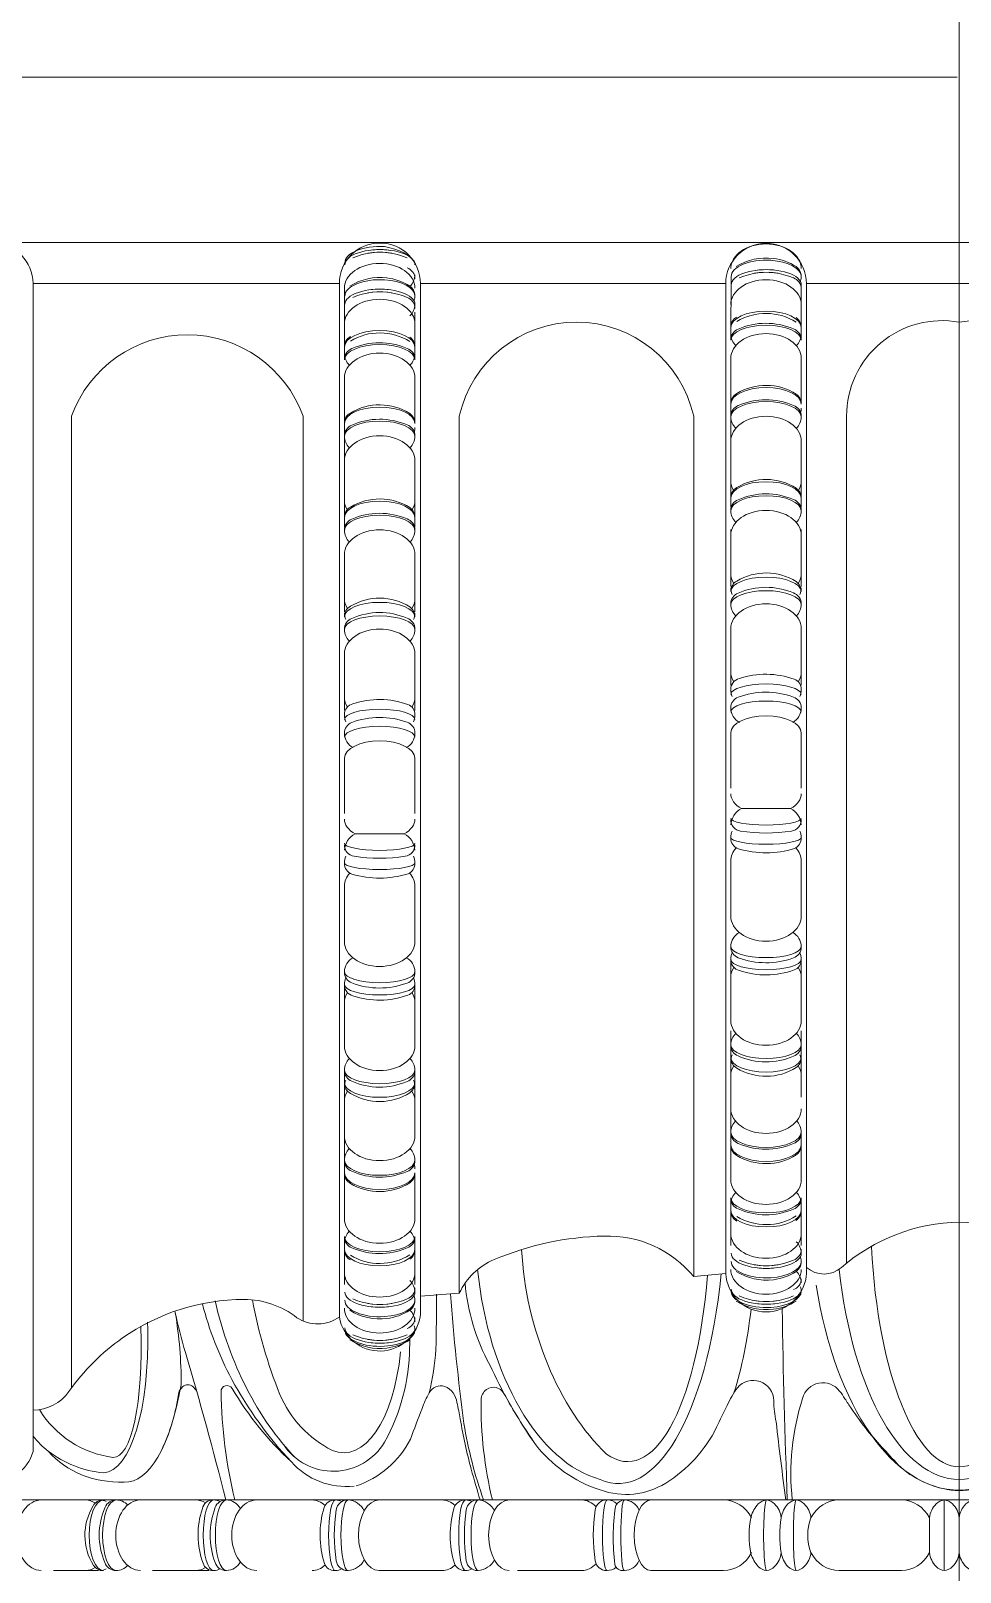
# Model space of a CAD drawing. Header units: millimetres. Extents: x 542654 to 551203, y 315718 to 321804.
# Drawn here: x 544333.5 to 544497.7, y 321162.1 to 321434.4 of the extents above; entities that cross this region are included whole.
import ezdxf

# ---------------------------------------------------------------- set-up
doc = ezdxf.new("R2010")
doc.units = ezdxf.units.MM
doc.layers.add('cad-block.com', color=250, linetype='Continuous')

msp = doc.modelspace()

# ---------------------------------------------------------------- linework, layer by layer
at = {"layer": 'cad-block.com', "color": 18, "lineweight": 15, "true_color": 0x000000}
for points in [[(544497.56, 320438.73), (544497.56, 321524.78)], [(544497.21, 321426.2), (544221.98, 321426.2), (544221.98, 321438.21)], [(544457.27, 321390.97), (544457.2, 321380.22)], [(544388.05, 321389.74), (544333.94, 321389.74)], [(544388.94, 321388.94), (544388.94, 321382.61)], [(544456.32, 321389.74), (544402.37, 321389.74)], [(544469.66, 321388.16), (544469.66, 321380.22)], [(544497.56, 321389.74), (544470.57, 321389.74)], [(544497.56, 321389.74), (544524.55, 321389.74)], [(544388.94, 321384.72), (544388.94, 321376.77)], [(544401.4, 321384.72), (544401.4, 321376.77)], [(544457.2, 321376.53), (544457.2, 321368.59)], [(544469.66, 321376.53), (544469.66, 321368.59)], [(544457.2, 321374.02), (544457.2, 321358.68)], [(544388.94, 321373.09), (544388.94, 321365.15)], [(544401.4, 321373.09), (544401.4, 321365.15)], [(544388.94, 321370.57), (544388.94, 321355.24)], [(544457.2, 321361.93), (544457.2, 321353.99)], [(544469.66, 321361.93), (544469.66, 321353.99)], [(544388.94, 321358.49), (544388.94, 321350.54)], [(544401.4, 321358.49), (544401.4, 321350.54)], [(544457.2, 321358.19), (544457.2, 321350.24)], [(544469.66, 321358.19), (544469.66, 321350.24)], [(544388.94, 321354.75), (544388.94, 321346.8)], [(544401.4, 321354.75), (544401.4, 321346.8)], [(544457.2, 321346.33), (544457.2, 321336.21)], [(544469.66, 321346.33), (544469.66, 321336.21)], [(544388.94, 321341.87), (544388.94, 321331.76)], [(544401.4, 321341.87), (544401.4, 321331.76)], [(544457.2, 321328.8), (544457.2, 321318.8)], [(544469.66, 321328.8), (544469.66, 321318.8)], [(544388.94, 321324.34), (544388.94, 321314.34)], [(544401.4, 321324.34), (544401.4, 321314.34)], [(544457.2, 321300.58), (544457.2, 321310.36)], [(544469.66, 321300.58), (544469.66, 321310.36)], [(544388.94, 321296.12), (544388.94, 321305.9)], [(544401.4, 321296.12), (544401.4, 321305.9)], [(544467.77, 321297), (544459.09, 321297)], [(544399.51, 321292.54), (544390.83, 321292.54)], [(544457.2, 321287.77), (544457.2, 321277.99)], [(544469.66, 321287.77), (544469.66, 321277.99)], [(544388.94, 321283.32), (544388.94, 321273.53)], [(544401.4, 321283.32), (544401.4, 321273.53)], [(544457.2, 321260.26), (544457.2, 321270.38)], [(544469.66, 321260.26), (544469.66, 321270.38)], [(544457.2, 321259.55), (544457.2, 321269.55)], [(544469.66, 321259.55), (544469.66, 321269.55)], [(544388.94, 321255.8), (544388.94, 321265.92)], [(544388.94, 321255.09), (544388.94, 321265.09)], [(544401.4, 321255.8), (544401.4, 321265.92)], [(544401.4, 321255.09), (544401.4, 321265.09)], [(544457.2, 321249.78), (544457.2, 321257.73)], [(544469.66, 321249.78), (544469.66, 321257.73)], [(544457.2, 321246.04), (544457.2, 321253.99)], [(544469.66, 321246.04), (544469.66, 321253.99)], [(544388.94, 321242.92), (544388.94, 321250.87)], [(544401.4, 321242.92), (544401.4, 321250.87)], [(544457.2, 321233.96), (544457.2, 321249.3)], [(544388.94, 321239.18), (544388.94, 321247.13)], [(544401.4, 321239.18), (544401.4, 321247.13)], [(544388.94, 321227.1), (544388.94, 321242.44)], [(544457.2, 321231.44), (544457.2, 321239.38)], [(544469.66, 321231.44), (544469.66, 321239.38)], [(544388.94, 321224.58), (544388.94, 321232.52)], [(544401.4, 321224.58), (544401.4, 321232.52)], [(544457.2, 321219.81), (544457.2, 321227.76)], [(544469.66, 321219.81), (544469.66, 321227.76)], [(544388.94, 321212.95), (544388.94, 321220.9)], [(544401.4, 321212.95), (544401.4, 321220.9)], [(544497.56, 321174.9), (544292.91, 321174.9)], [(544336.92, 321174.87), (544497.15, 321174.87)], [(544337.56, 321174.87), (544345.5, 321174.87)], [(544355.01, 321174.87), (544365.01, 321174.87)], [(544395.09, 321174.87), (544406.21, 321174.87)], [(544419.53, 321174.87), (544430.87, 321174.87)], [(544443.06, 321174.87), (544455.9, 321174.87)], [(544476.34, 321174.87), (544487.34, 321174.87)], [(544494.93, 321162.41), (544494.93, 321174.87)], [(544497.56, 321174.9), (544702.2, 321174.9)], [(544497.56, 321174.87), (544497.56, 321162.41)], [(544497.56, 321174.87), (544497.56, 321162.41)], [(544492.31, 321171.72), (544492.31, 321165.56)], [(544497.56, 321171.72), (544497.56, 321165.56)], [(544497.56, 321171.72), (544497.56, 321165.56)], [(544337.56, 321162.41), (544345.5, 321162.41)], [(544355.01, 321162.41), (544365.01, 321162.41)], [(544395.09, 321162.41), (544406.21, 321162.41)], [(544419.53, 321162.41), (544430.87, 321162.41)], [(544443.06, 321162.41), (544455.9, 321162.41)], [(544476.34, 321162.41), (544487.34, 321162.41)]]:
    msp.add_lwpolyline(points, dxfattribs=at)
for points in [[(544497.56, 321397.01), (544259.83, 321397.01, -0.231447), (544243.85, 321405.35, 0), (544243.85, 321405.35, -14.87721)], [(544497.56, 321397.01), (544735.28, 321397.01, 0.231447), (544751.26, 321405.35, 0), (544751.26, 321405.35, 14.87721)], [(544333.94, 321190.76), (544333.94, 321389.74, 1), (544319.77, 321389.74), (544319.77, 321185.36)], [(544402.37, 321210.88), (544402.37, 321389.74, 1), (544388.05, 321389.74), (544388.05, 321207.17)], [(544470.57, 321215.95), (544470.57, 321389.74, 1), (544456.32, 321389.74), (544456.32, 321214.84)], [(544390.41, 321394.27, -0.1464), (544397.32, 321395.1, -0.1464)], [(544400, 321394.27, 0.1464), (544393.09, 321395.1, 0.1464)], [(544458.17, 321392.74, -0.173771), (544464.72, 321394.19, -6.055652)], [(544468.75, 321392.74, 0.10847), (544464.72, 321394.19, 6.055652)], [(544469.66, 321391.03, 0.255078), (544468.75, 321392.74, 1.230716)], [(544389.91, 321389.3, -0.173771), (544396.46, 321390.75, -6.055652)], [(544400.49, 321389.3, 0.10847), (544396.46, 321390.75, 6.055652)], [(544401.4, 321390.57, 0.329104), (544400, 321392.51, 1.230716)], [(544401.4, 321391.31, -0.204052), (544400.51, 321389.28, -1.230716)], [(544458.67, 321390.73, -0.1464), (544465.58, 321391.56, -0.1464)], [(544468.26, 321390.73, 0.1464), (544461.34, 321391.56, 0.1464)], [(544469.66, 321388.78, 0.329104), (544468.26, 321390.73, 1.230716)], [(544390.41, 321387.29, -0.1464), (544397.32, 321388.11, -0.1464)], [(544400, 321387.29, 0.1464), (544393.09, 321388.11, 0.1464)], [(544401.4, 321385.34, 0.329104), (544400, 321387.29, 1.230716)], [(544401.4, 321387.59, 0.255078), (544400.49, 321389.3, 1.230716)], [(544469.66, 321389.53, -0.00021), (544469.66, 321388.16, -1.230716)], [(544401.4, 321386.08, -0.204052), (544400.51, 321384.05, -1.230716)], [(544468.75, 321382.94, 0.283645), (544458.26, 321383.03, 6.055652)], [(544450.65, 321214.34), (544450.65, 321366.3, 0.803208), (544409.24, 321366.3), (544409.24, 321211.4)], [(544457.2, 321382.03, -0.278993), (544458.26, 321383.83, -1.230716)], [(544468.26, 321381.73, 0.209639), (544458.5, 321381.69, 6.055652)], [(544469.66, 321379.78, 0.329104), (544468.26, 321381.73, 1.230716)], [(544469.66, 321382.03, 0.255078), (544468.75, 321383.74, 1.230716)], [(544477.65, 321216.67), (544477.65, 321366.3, -0.467635), (544497.56, 321382.93, -2.506128)], [(544517.46, 321216.67), (544517.46, 321366.3, 0.467635), (544497.56, 321382.93, 2.506128)], [(544381.65, 321206.49), (544381.65, 321366.3, 0.704005), (544340.74, 321366.3), (544340.74, 321194.67)], [(544388.94, 321378.59, -0.278993), (544390, 321380.39, -1.230716)], [(544400.49, 321379.49, 0.283645), (544390, 321379.59, 6.055652)], [(544400, 321378.28, 0.209639), (544390.24, 321378.25, 6.055652)], [(544401.4, 321378.59, 0.255078), (544400.49, 321380.3, 1.230716)], [(544457.2, 321379.78, -0.315411), (544458.5, 321381.69, -1.230716)], [(544457.2, 321380.81, 0.204052), (544458.09, 321378.78, 1.230716)], [(544469.66, 321380.81, -0.204052), (544468.77, 321378.78, -1.230716)], [(544388.94, 321376.34, -0.315411), (544390.24, 321378.25, -1.230716)], [(544388.94, 321377.37, 0.204052), (544389.83, 321375.34, 1.230716)], [(544401.4, 321376.34, 0.329104), (544400, 321378.28, 1.230716)], [(544401.4, 321377.37, -0.204052), (544400.51, 321375.34, -1.230716)], [(544468.75, 321370.23, 0.283645), (544458.26, 321370.32, 6.055652)], [(544400.49, 321366.79, 0.283645), (544390, 321366.88, 6.055652)], [(544457.2, 321368.52, -0.278993), (544458.26, 321370.32, -1.230716)], [(544457.2, 321366.27, -0.315411), (544458.5, 321368.18, -1.230716)], [(544468.26, 321368.22, 0.209639), (544458.5, 321368.18, 6.055652)], [(544469.66, 321366.27, 0.329104), (544468.26, 321368.22, 1.230716)], [(544469.66, 321368.52, 0.255078), (544468.75, 321370.23, 1.230716)], [(544388.94, 321365.08, -0.278993), (544390, 321366.88, -1.230716)], [(544400, 321364.77, 0.209639), (544390.24, 321364.74, 6.055652)], [(544401.4, 321365.08, 0.255078), (544400.49, 321366.79, 1.230716)], [(544457.2, 321366.21, 0.204052), (544458.09, 321364.18, 1.230716)], [(544469.66, 321366.21, -0.204052), (544468.77, 321364.18, -1.230716)], [(544388.94, 321362.83, -0.315411), (544390.24, 321364.74, -1.230716)], [(544388.94, 321362.77, 0.204052), (544389.83, 321360.74, 1.230716)], [(544401.4, 321362.83, 0.329104), (544400, 321364.77, 1.230716)], [(544401.4, 321362.77, -0.204052), (544400.51, 321360.74, -1.230716)], [(544468.75, 321353.61, 0.283645), (544458.26, 321353.7, 6.055652)], [(544457.2, 321351.9, -0.278993), (544458.26, 321353.7, -1.230716)], [(544468.26, 321351.6, 0.209639), (544458.5, 321351.56, 6.055652)], [(544469.66, 321351.9, 0.255078), (544468.75, 321353.61, 1.230716)], [(544388.94, 321348.46, -0.278993), (544390, 321350.26, -1.230716)], [(544400.49, 321350.17, 0.283645), (544390, 321350.26, 6.055652)], [(544400, 321348.16, 0.209639), (544390.24, 321348.12, 6.055652)], [(544401.4, 321348.46, 0.255078), (544400.49, 321350.17, 1.230716)], [(544457.2, 321349.65, -0.315411), (544458.5, 321351.56, -1.230716)], [(544457.2, 321349.59, 0.204052), (544458.09, 321347.56, 1.230716)], [(544469.66, 321349.65, 0.329104), (544468.26, 321351.6, 1.230716)], [(544469.66, 321349.59, -0.204052), (544468.77, 321347.56, -1.230716)], [(544388.94, 321346.21, -0.315411), (544390.24, 321348.12, -1.230716)], [(544401.4, 321346.21, 0.329104), (544400, 321348.16, 1.230716)], [(544388.94, 321346.15, 0.204052), (544389.83, 321344.12, 1.230716)], [(544401.4, 321346.15, -0.204052), (544400.51, 321344.12, -1.230716)], [(544468.75, 321337.1, 0.283645), (544458.26, 321337.19, 6.055652)], [(544457.2, 321335.39, -0.278993), (544458.26, 321337.19, -1.230716)], [(544457.2, 321336.01, 0.106817), (544457.46, 321334.84, 1.230716)], [(544468.26, 321335.09, 0.209639), (544458.5, 321335.05, 6.055652)], [(544469.66, 321335.39, 0.255078), (544468.75, 321337.1, 1.230716)], [(544469.66, 321336.01, -0.106879), (544469.39, 321334.84, -1.230716)], [(544388.94, 321330.93, -0.278993), (544390, 321332.73, -1.230716)], [(544400.49, 321332.64, 0.283645), (544390, 321332.73, 6.055652)], [(544457.2, 321333.14, -0.315411), (544458.5, 321335.05, -1.230716)], [(544457.2, 321333.08, 0.204052), (544458.09, 321331.05, 0.204052)], [(544469.66, 321333.14, 0.329104), (544468.26, 321335.09, 1.230716)], [(544469.66, 321333.08, -0.204052), (544468.77, 321331.05, -0.204052)], [(544388.94, 321331.55, 0.106817), (544389.2, 321330.38, 1.230716)], [(544388.94, 321328.68, -0.315411), (544390.24, 321330.6, -1.230716)], [(544400, 321330.63, 0.209639), (544390.24, 321330.6, 6.055652)], [(544401.4, 321328.68, 0.329104), (544400, 321330.63, 1.230716)], [(544401.4, 321330.93, 0.255078), (544400.49, 321332.64, 1.230716)], [(544401.4, 321331.55, -0.106879), (544401.14, 321330.38, -1.230716)], [(544388.94, 321328.62, 0.204052), (544389.83, 321326.59, 0.204052)], [(544401.4, 321328.62, -0.204052), (544400.51, 321326.59, -0.204052)], [(544457.2, 321318.03, -0.361653), (544458.71, 321319.96, -1.230716)], [(544468.39, 321319.85, 0.170581), (544458.71, 321319.96, 6.055652)], [(544469.66, 321318.03, 0.336209), (544468.39, 321319.85, 1.230716)], [(544457.2, 321317.97, 0.106817), (544457.46, 321316.81, 1.230716)], [(544457.2, 321314.77, -0.315411), (544458.5, 321316.68, -1.230716)], [(544468.26, 321316.71, 0.178725), (544458.5, 321316.68, 6.055652)], [(544469.66, 321314.77, 0.329104), (544468.26, 321316.71, 1.230716)], [(544469.66, 321317.97, -0.106879), (544469.39, 321316.81, -1.230716)], [(544388.94, 321313.57, -0.361653), (544390.45, 321315.5, -1.230716)], [(544400.13, 321315.39, 0.170581), (544390.45, 321315.5, 6.055652)], [(544401.4, 321313.57, 0.336209), (544400.13, 321315.39, 1.230716)], [(544457.2, 321314.71, 0.276498), (544458.72, 321312.23, 0.276498)], [(544469.66, 321314.71, -0.276498), (544468.14, 321312.23, -0.276498)], [(544388.94, 321313.51, 0.106817), (544389.2, 321312.35, 1.230716)], [(544388.94, 321310.31, -0.315411), (544390.24, 321312.22, -1.230716)], [(544400, 321312.25, 0.178725), (544390.24, 321312.22, 6.055652)], [(544401.4, 321310.31, 0.329104), (544400, 321312.25, 1.230716)], [(544401.4, 321313.51, -0.106879), (544401.14, 321312.35, -1.230716)], [(544388.94, 321310.25, 0.276498), (544390.46, 321307.77, 0.276498)], [(544401.4, 321310.25, -0.276498), (544399.88, 321307.77, -0.276498)], [(544457.2, 321294.12, -0.263907), (544459.09, 321297, -1.230716)], [(544457.2, 321295.05, 0.375323), (544458.92, 321293.03, 1.230716)], [(544469.66, 321294.12, 0.263907), (544467.77, 321297, 1.230716)], [(544469.66, 321295.05, -0.375323), (544467.94, 321293.03, -1.230716)], [(544388.94, 321289.66, -0.263907), (544390.83, 321292.54, -1.230716)], [(544401.4, 321289.66, 0.263907), (544399.51, 321292.54, 1.230716)], [(544457.2, 321291.88, -0.106817), (544457.46, 321293.04, -1.230716)], [(544467.94, 321293.03, -0.077979), (544458.92, 321293.03, -6.055652)], [(544469.66, 321291.88, 0.106879), (544469.39, 321293.04, 1.230716)], [(544388.94, 321290.59, 0.375323), (544390.66, 321288.57, 1.230716)], [(544401.4, 321290.59, -0.375323), (544399.68, 321288.57, -1.230716)], [(544457.2, 321291.82, 0.320957), (544458.54, 321289.89, 1.230716)], [(544468.45, 321289.94, -0.147923), (544458.54, 321289.89, -6.055652)], [(544469.66, 321291.82, -0.301916), (544468.45, 321289.94, -1.230716)], [(544388.94, 321287.42, -0.106817), (544389.2, 321288.58, -1.230716)], [(544388.94, 321287.36, 0.320957), (544390.28, 321285.43, 1.230716)], [(544399.68, 321288.57, -0.077979), (544390.66, 321288.57, -6.055652)], [(544401.4, 321287.36, -0.301916), (544400.19, 321285.48, -1.230716)], [(544401.4, 321287.42, 0.106879), (544401.14, 321288.58, 1.230716)], [(544400.19, 321285.48, -0.147923), (544390.28, 321285.43, -6.055652)], [(544457.2, 321272.63, -0.276498), (544458.72, 321275.11, -0.276498)], [(544469.66, 321272.63, 0.276498), (544468.14, 321275.11, 0.276498)], [(544388.94, 321268.17, -0.276498), (544390.46, 321270.65, -0.276498)], [(544401.4, 321268.17, 0.276498), (544399.88, 321270.65, 0.276498)], [(544457.2, 321270.32, 0.361653), (544458.71, 321268.4, 1.230716)], [(544457.2, 321272.57, 0.315411), (544458.5, 321270.66, 1.230716)], [(544457.2, 321270.38, -0.106817), (544457.46, 321271.54, -1.230716)], [(544468.26, 321270.62, -0.178725), (544458.5, 321270.66, -6.055652)], [(544469.66, 321272.57, -0.329104), (544468.26, 321270.62, -1.230716)], [(544469.66, 321270.32, -0.336209), (544468.39, 321268.5, -1.230716)], [(544469.66, 321270.38, 0.106879), (544469.39, 321271.54, 1.230716)], [(544388.94, 321268.11, 0.315411), (544390.24, 321266.2, 1.230716)], [(544401.4, 321268.11, -0.329104), (544400, 321266.16, -1.230716)], [(544468.39, 321268.5, -0.170581), (544458.71, 321268.4, -6.055652)], [(544388.94, 321265.92, -0.106817), (544389.2, 321267.08, -1.230716)], [(544388.94, 321265.86, 0.361653), (544390.45, 321263.94, 1.230716)], [(544400, 321266.16, -0.178725), (544390.24, 321266.2, -6.055652)], [(544401.4, 321265.86, -0.336209), (544400.13, 321264.04, -1.230716)], [(544401.4, 321265.92, 0.106879), (544401.14, 321267.08, 1.230716)], [(544400.13, 321264.04, -0.170581), (544390.45, 321263.94, -6.055652)], [(544457.2, 321255.27, -0.204052), (544458.09, 321257.3, -0.204052)], [(544469.66, 321255.27, 0.204052), (544468.77, 321257.3, 0.204052)], [(544457.2, 321255.21, 0.315411), (544458.5, 321253.3, 1.230716)], [(544469.66, 321255.21, -0.329104), (544468.26, 321253.26, -1.230716)], [(544388.94, 321250.81, -0.204052), (544389.83, 321252.84, -0.204052)], [(544401.4, 321250.81, 0.204052), (544400.51, 321252.84, 0.204052)], [(544457.2, 321252.34, -0.106817), (544457.46, 321253.51, -1.230716)], [(544457.2, 321252.96, 0.278993), (544458.26, 321251.16, 1.230716)], [(544468.75, 321251.25, -0.283645), (544458.26, 321251.16, -6.055652)], [(544468.26, 321253.26, -0.209639), (544458.5, 321253.3, -6.055652)], [(544469.66, 321252.96, -0.255078), (544468.75, 321251.25, -1.230716)], [(544469.66, 321252.34, 0.106879), (544469.39, 321253.51, 1.230716)], [(544388.94, 321250.75, 0.315411), (544390.24, 321248.84, 1.230716)], [(544388.94, 321247.88, -0.106817), (544389.2, 321249.05, -1.230716)], [(544388.94, 321248.5, 0.278993), (544390, 321246.7, 1.230716)], [(544400, 321248.8, -0.209639), (544390.24, 321248.84, -6.055652)], [(544401.4, 321250.75, -0.329104), (544400, 321248.8, -1.230716)], [(544401.4, 321248.5, -0.255078), (544400.49, 321246.79, -1.230716)], [(544401.4, 321247.88, 0.106879), (544401.14, 321249.05, 1.230716)], [(544400.49, 321246.79, -0.283645), (544390, 321246.7, -6.055652)], [(544457.2, 321239.83, -0.204052), (544458.09, 321241.86, -1.230716)], [(544469.66, 321239.83, 0.204052), (544468.77, 321241.86, 1.230716)], [(544457.2, 321239.77, 0.315411), (544458.5, 321237.86, 1.230716)], [(544457.2, 321237.52, 0.278993), (544458.26, 321235.72, 1.230716)], [(544468.26, 321237.83, -0.209639), (544458.5, 321237.86, -6.055652)], [(544469.66, 321239.77, -0.329104), (544468.26, 321237.83, -1.230716)], [(544469.66, 321237.52, -0.255078), (544468.75, 321235.82, -1.230716)], [(544388.94, 321234.9, -0.204052), (544389.83, 321236.93, -1.230716)], [(544388.94, 321234.84, 0.315411), (544390.24, 321232.93, 1.230716)], [(544401.4, 321234.84, -0.329104), (544400, 321232.9, -1.230716)], [(544401.4, 321234.9, 0.204052), (544400.51, 321236.93, 1.230716)], [(544468.75, 321235.82, -0.283645), (544458.26, 321235.72, -6.055652)], [(544388.94, 321232.59, 0.278993), (544390, 321230.79, 1.230716)], [(544400, 321232.9, -0.209639), (544390.24, 321232.93, -6.055652)], [(544401.4, 321232.59, -0.255078), (544400.49, 321230.89, -1.230716)], [(544400.49, 321230.89, -0.283645), (544390, 321230.79, -6.055652)], [(544457.2, 321227.16, -0.204052), (544458.09, 321229.19, -1.230716)], [(544457.2, 321228.19, 0.315411), (544458.5, 321226.28, 1.230716)], [(544469.66, 321228.19, -0.329104), (544468.26, 321226.25, -1.230716)], [(544469.66, 321227.16, 0.204052), (544468.77, 321229.19, 1.230716)], [(544497.56, 321223.94, 0.177217), (544476.79, 321215.95, -0.375224), (544470.57, 321215.95), (544470.57, 321214.96, -0.961694), (544456.32, 321214.9), (544450.65, 321214.34, 0.232641), (544434.82, 321221.49, 0.094248), (544415.4, 321217.34, 0.185974), (544409.24, 321211.4), (544402.37, 321210.88), (544402.37, 321207.57, -0.863898), (544388.05, 321207.17, -0.30069), (544380.55, 321207.06, 0.168635), (544371.17, 321210.29, 0.15333), (544349.75, 321203.49, 0.087192), (544340.28, 321194.03, -0.246856), (544333.94, 321190.76), (544333.94, 321183.46, -0.929975)], [(544457.2, 321225.94, 0.278993), (544458.26, 321224.14, 1.230716)], [(544468.75, 321225.04, -0.283645), (544458.26, 321224.95, -6.055652)], [(544468.26, 321226.25, -0.209639), (544458.5, 321226.28, -6.055652)], [(544469.66, 321225.94, -0.255078), (544468.75, 321224.24, -1.230716)], [(544497.56, 321223.94, -0.177217), (544518.32, 321215.95, 0.375224), (544524.55, 321215.95), (544524.55, 321214.96, 0.961694), (544538.8, 321214.9), (544544.47, 321214.34, -0.232641), (544560.29, 321221.49, -0.094248), (544579.71, 321217.34, -0.185974), (544585.88, 321211.4), (544592.75, 321210.88), (544592.75, 321207.57, 0.863898), (544607.06, 321207.17, 0.30069), (544614.56, 321207.06, -0.168635), (544623.94, 321210.29, -0.15333), (544645.37, 321203.49, -0.087192), (544654.83, 321194.03, 0.246856), (544661.18, 321190.76), (544661.18, 321183.46, 0.929975)], [(544388.94, 321220.3, -0.204052), (544389.83, 321222.33, -1.230716)], [(544388.94, 321221.33, 0.315411), (544390.24, 321219.42, 1.230716)], [(544401.4, 321221.33, -0.329104), (544400, 321219.39, -1.230716)], [(544401.4, 321220.3, 0.204052), (544400.51, 321222.33, 1.230716)], [(544388.94, 321219.08, 0.278993), (544390, 321217.28, 1.230716)], [(544400, 321219.39, -0.209639), (544390.24, 321219.42, -6.055652)], [(544401.4, 321219.08, -0.255078), (544400.49, 321217.38, -1.230716)], [(544469.66, 321219.19, -0.329104), (544468.26, 321217.25, -1.230716)], [(544469.66, 321218.45, 0.204052), (544468.77, 321220.48, 1.230716)], [(544400.49, 321218.18, -0.283645), (544390, 321218.09, -6.055652)], [(544458.67, 321217.25, 0.1464), (544465.58, 321216.42, 0.1464)], [(544468.26, 321217.25, -0.1464), (544461.34, 321216.42, -0.1464)], [(544469.66, 321216.94, -0.255078), (544468.75, 321215.23, -1.230716)], [(544401.4, 321211.59, 0.204052), (544400.51, 321213.62, 1.230716)], [(544422.15, 321185.48, -0.041666), (544414.63, 321198.74, -0.103445), (544410.25, 321213.16, 24.179951)], [(544458.17, 321215.23, 0.173771), (544464.72, 321213.78, 6.055652)], [(544468.75, 321215.23, -0.10847), (544464.72, 321213.78, -6.055652)], [(544469.66, 321213.96, -0.329104), (544468.26, 321212.02, -1.230716)], [(544469.66, 321213.22, 0.204052), (544468.77, 321215.25, 1.230716)], [(544386.81, 321183.62, -0.177668), (544377.55, 321193.52, -0.051277), (544372.68, 321210.22, -0.051277)], [(544390.41, 321210.39, 0.1464), (544397.32, 321209.56, 0.1464)], [(544400, 321210.39, -0.1464), (544393.09, 321209.56, -0.1464)], [(544401.4, 321212.33, -0.329104), (544400, 321210.39, -1.230716)], [(544405.19, 321211.2, -0.00737), (544405.1, 321201.43, -0.035915), (544403.94, 321193.77), (544403.94, 321193.77)], [(544413.52, 321174.87, -0.045147), (544410.06, 321188.37, -0.013141), (544407.66, 321211.28, -0.013141)], [(544458.67, 321210.91, 0.1464), (544465.58, 321210.08, 0.1464)], [(544468.26, 321210.91, -0.1464), (544461.34, 321210.08, -0.1464)], [(544368, 321174.87, 0.010361), (544360.84, 321200.91, -0.019058), (544359, 321208.22, -0.019058)], [(544360.1, 321195.24, 0.042698), (544359.06, 321207.92, 1.16381)], [(544379.57, 321181.58, -0.062557), (544369.05, 321196.15, -0.058916), (544363.84, 321209.54, -0.058916)], [(544389.91, 321208.37, 0.173771), (544396.46, 321206.92, 6.055652)], [(544400.49, 321208.37, -0.10847), (544396.46, 321206.92, -6.055652)], [(544401.4, 321210.08, -0.255078), (544400.49, 321208.37, -1.230716)], [(544401.4, 321206.36, 0.204052), (544400.51, 321208.39, 1.230716)], [(544458.17, 321210.01, 0.173771), (544464.72, 321208.56, 6.055652)], [(544468.75, 321210.01, -0.10847), (544464.72, 321208.56, -6.055652)], [(544467.19, 321174.87, -0.005967), (544466.28, 321208.68, -0.005967)], [(544354.19, 321205.23, 0.00429), (544354.16, 321206.28, 0.00429)], [(544401.4, 321207.1, -0.329104), (544400, 321205.16, -1.230716)], [(544378.21, 321184.62, 0.551195), (544396.02, 321185.08, 0.125628), (544400.46, 321201.78, 0.002704), (544400.49, 321203.48, 0.002704)], [(544389.91, 321203.15, 0.173771), (544396.46, 321201.7, 6.055652)], [(544390.41, 321204.05, 0.1464), (544397.32, 321203.22, 0.1464)], [(544400, 321204.05, -0.1464), (544393.09, 321203.22, -0.1464)], [(544400.49, 321203.15, -0.10847), (544396.46, 321201.7, -6.055652)], [(544356.44, 321183.3, 0.08008), (544359.54, 321193.15, -0.219739), (544360.37, 321194.89, -0.359821), (544362.17, 321194.89, -0.090462), (544362.82, 321194.11, 0.58033)], [(544369.59, 321174.87, -0.056724), (544367.14, 321194, -0.76806), (544369.11, 321194.56, 0.071469), (544379.57, 321181.58, 0.317212)], [(544391.02, 321177.35, 0.194829), (544400.59, 321185.6, 0.001541), (544402.65, 321191.02, -0.052446), (544403.94, 321193.77, -0.378842), (544406.69, 321194.92, -0.276804), (544408.81, 321192.08, -0.01885), (544409.41, 321189.18, 0.02496), (544411.35, 321180.29, 0.008184), (544412.92, 321174.87, 11.806369)], [(544415.09, 321174.87, -0.06321), (544413.09, 321192.55, -0.235828), (544414.04, 321194.38, -0.45328), (544417.12, 321193.69, 0.027276), (544422.58, 321184.85, -1.667342)], [(544445.72, 321177.83, 0.138056), (544454.7, 321187.72, -0.017495), (544456.57, 321191.57, -0.05202), (544458.37, 321194.69, -0.694192), (544464.8, 321192.41, 0.047335), (544465.21, 321188.66, 0.005702), (544466.94, 321174.87, -3.795045)], [(544468.07, 321174.87, -0.10384), (544469.88, 321192.81, -0.624831), (544476.43, 321194.1, -0.019), (544477.37, 321192.74, 0.004583), (544478.47, 321191.08, 0.018062), (544481.35, 321187.1, 0.012927), (544487.16, 321180.7, 0.17039), (544497.56, 321176.5, 6.256692)], [(544527.05, 321174.87, 0.10384), (544525.23, 321192.81, 0.624831), (544518.69, 321194.1, 0.019), (544517.74, 321192.74, -0.004583), (544516.65, 321191.08, -0.018062), (544513.77, 321187.1, -0.012927), (544507.96, 321180.7, -0.17039), (544497.56, 321176.5, -6.256692)], [(544348.06, 321182.4, -0.228799), (544335.06, 321190.84, -0.228799)], [(544336.63, 321183.48, -0.053004), (544333.94, 321186.12, -0.053004)], [(544333.94, 321183.46, -0.874655), (544319.77, 321185.39, 1.163134), (544319.77, 321185.39, -0.274733), (544311.53, 321182.54, -0.223375), (544311.53, 321182.54, 0.265205), (544298.53, 321179.94, 0.114043), (544280.12, 321156.57, 0.018606), (544278.26, 321152.09, -0.388918), (544273.19, 321149.45, 0.149469)], [(544346.37, 321179.65, -0.136892), (544336.63, 321183.48, 2.657757)], [(544434.12, 321176.65, -0.15297), (544422.58, 321184.85, 98.399192)], [(544390.64, 321177.31, -0.239423), (544379.57, 321181.58)], [(544346.33, 321174.87, 0.278993), (544344.53, 321173.81, 1.230716)], [(544345.71, 321174.87, -0.106817), (544346.87, 321174.61, -1.230716)], [(544348.57, 321174.87, 0.315411), (544346.66, 321173.57, 1.230716)], [(544348.63, 321174.87, -0.204052), (544350.67, 321173.98, -0.204052)], [(544365.78, 321174.87, 0.361653), (544363.85, 321173.36, 1.230716)], [(544365.84, 321174.87, -0.106817), (544367, 321174.61, -1.230716)], [(544368.03, 321174.87, 0.315411), (544366.11, 321173.57, 1.230716)], [(544368.09, 321174.87, -0.276498), (544370.56, 321173.35, -0.276498)], [(544387.27, 321174.87, 0.320957), (544385.35, 321173.53, 1.230716)], [(544387.33, 321174.87, -0.106817), (544388.5, 321174.61, -1.230716)], [(544389.52, 321174.87, 0.375323), (544387.5, 321173.15, 1.230716)], [(544389.58, 321174.87, -0.263907), (544392.45, 321172.98, -1.230716)], [(544410.25, 321174.87, 0.320957), (544408.33, 321173.53, 1.230716)], [(544410.31, 321174.87, -0.106817), (544411.48, 321174.61, -1.230716)], [(544412.5, 321174.87, 0.375323), (544410.48, 321173.15, 1.230716)], [(544412.56, 321174.87, -0.263907), (544415.44, 321172.98, -1.230716)], [(544435.28, 321174.87, 0.375323), (544433.26, 321173.15, 1.230716)], [(544435.34, 321174.87, -0.198464), (544437.09, 321174.16, -1.230716)], [(544438.34, 321174.87, 0.284197), (544436.81, 321173.65, 1.230716)], [(544438.4, 321174.87, -0.297991), (544440.97, 321173.15, -1.230716)], [(544460.79, 321171.89, -0.115671), (544462.06, 321174.18, -0.15697), (544463.5, 321174.87, -2.145029)], [(544466.12, 321171.72, 0.168462), (544464.94, 321174.18, 0.15697), (544463.5, 321174.87, 2.145029)], [(544466.12, 321171.72, -0.168462), (544467.31, 321174.18, -0.15697), (544468.75, 321174.87, -2.145029)], [(544471.37, 321171.72, 0.168462), (544470.19, 321174.18, 0.15697), (544468.75, 321174.87, 2.145029)], [(544492.31, 321171.72, -0.168462), (544493.49, 321174.18, -0.15697), (544494.93, 321174.87, -2.145029)], [(544497.56, 321171.72, 0.168462), (544496.37, 321174.18, 0.15697), (544494.93, 321174.87, 2.145029)], [(544497.56, 321171.72, -0.168462), (544498.74, 321174.18, -0.15697), (544500.18, 321174.87, -2.145029)], [(544344.62, 321163.32, -0.283645), (544344.53, 321173.81, -6.055652)], [(544346.63, 321163.81, -0.209639), (544346.66, 321173.57, -6.055652)], [(544363.96, 321163.68, -0.170581), (544363.85, 321173.36, -6.055652)], [(544366.08, 321163.81, -0.178725), (544366.11, 321173.57, -6.055652)], [(544385.4, 321163.62, -0.147923), (544385.35, 321173.53, -6.055652)], [(544387.5, 321164.13, -0.077979), (544387.5, 321173.15, -6.055652)], [(544408.38, 321163.62, -0.147923), (544408.33, 321173.53, -6.055652)], [(544410.48, 321164.13, -0.077979), (544410.48, 321173.15, -6.055652)], [(544433.26, 321164.13, -0.077979), (544433.26, 321173.15, -6.055652)], [(544436.71, 321163.51, -0.065993), (544436.81, 321173.65, -6.055652)], [(544460.77, 321165.37, -0.107724), (544460.79, 321171.89, -8.27984)], [(544466.12, 321165.56, -0.085471), (544466.12, 321171.72, -137.299015)], [(544471.37, 321165.56, -0.182365), (544471.37, 321171.72, 161.359353)], [(544368.09, 321162.41, 0.276498), (544370.56, 321163.93, 0.276498)], [(544389.52, 321162.41, -0.375323), (544387.5, 321164.13, -1.230716)], [(544389.58, 321162.41, 0.263907), (544392.45, 321164.3, 1.230716)], [(544412.5, 321162.41, -0.375323), (544410.48, 321164.13, -1.230716)], [(544412.56, 321162.41, 0.263907), (544415.44, 321164.3, 1.230716)], [(544435.28, 321162.41, -0.375323), (544433.26, 321164.13, -1.230716)], [(544438.4, 321162.41, 0.297991), (544440.97, 321164.13, 1.230716)], [(544460.77, 321165.37, 0.102726), (544462.06, 321163.11, 0.15697), (544463.5, 321162.41, 2.145029)], [(544466.12, 321165.56, -0.168462), (544464.94, 321163.11, -0.15697), (544463.5, 321162.41, -2.145029)], [(544466.12, 321165.56, 0.168462), (544467.31, 321163.11, 0.15697), (544468.75, 321162.41, 2.145029)], [(544471.37, 321165.56, -0.168462), (544470.19, 321163.11, -0.15697), (544468.75, 321162.41, -2.145029)], [(544492.31, 321165.56, 0.168462), (544493.49, 321163.11, 0.15697), (544494.93, 321162.41, 2.145029)], [(544497.56, 321165.56, -0.168462), (544496.37, 321163.11, -0.15697), (544494.93, 321162.41, -2.145029)], [(544497.56, 321165.56, 0.168462), (544498.74, 321163.11, 0.15697), (544500.18, 321162.41, 2.145029)], [(544346.33, 321162.41, -0.255078), (544344.62, 321163.32, -1.230716)], [(544345.71, 321162.41, 0.106879), (544346.87, 321162.68, 1.230716)], [(544348.57, 321162.41, -0.329104), (544346.63, 321163.81, -1.230716)], [(544348.63, 321162.41, 0.204052), (544350.67, 321163.3, 0.204052)], [(544365.78, 321162.41, -0.336209), (544363.96, 321163.68, -1.230716)], [(544365.84, 321162.41, 0.106879), (544367, 321162.68, 1.230716)], [(544368.03, 321162.41, -0.329104), (544366.08, 321163.81, -1.230716)], [(544387.27, 321162.41, -0.301916), (544385.4, 321163.62, -1.230716)], [(544387.33, 321162.41, 0.106879), (544388.5, 321162.68, 1.230716)], [(544410.25, 321162.41, -0.301916), (544408.38, 321163.62, -1.230716)], [(544410.31, 321162.41, 0.106879), (544411.48, 321162.68, 1.230716)], [(544435.34, 321162.41, 0.175857), (544436.94, 321162.98, 1.230716)], [(544438.34, 321162.41, -0.404183), (544436.71, 321163.51, -1.230716)]]:
    msp.add_lwpolyline(points, format="xyb", dxfattribs=at)
for centre, major_axis, ratio, start_param, end_param in [((544395.24, 321393.41), (6.23, 0), 0.466244, 1.447393, 3.143075), ((544395.24, 321393.07), (-6.23, 0), 0.430137, 4.467777, 6.283185), ((544463.43, 321392.38), (-6.23, 0), 0.700831, 3.141593, 6.283185), ((544395.17, 321388.94), (-6.23, 0), 0.700831, 3.141593, 6.283185), ((544463.5, 321390.97), (6.23, 0), 0.466244, 1.447393, 3.143075), ((544395.24, 321387.53), (6.23, 0), 0.466244, 1.447393, 3.143075), ((544463.43, 321386.05), (-6.23, 0), 0.700831, 3.141593, 6.283185), ((544463.5, 321389.53), (-6.23, 0), 0.430137, 4.467777, 6.283185), ((544395.24, 321386.08), (-6.23, 0), 0.430137, 4.467777, 6.283185), ((544395.17, 321382.61), (-6.23, 0), 0.700831, 3.141593, 6.283185), ((544463.43, 321376.53), (-6.23, 0), 0.700831, 3.141593, 6.283185), ((544395.17, 321373.09), (-6.23, 0), 0.700831, 3.141593, 6.283185), ((544463.43, 321361.93), (-6.23, 0), 0.700831, 3.141593, 6.283185), ((544395.17, 321358.49), (-6.23, 0), 0.700831, 3.141593, 6.283185), ((544463.43, 321345.31), (-6.23, 0), 0.700831, 3.141593, 6.283185), ((544395.17, 321341.87), (-6.23, 0), 0.700831, 3.141593, 6.283185), ((544463.43, 321328.8), (-6.23, 0), 0.700831, 3.141593, 6.283185), ((544395.17, 321324.34), (-6.23, 0), 0.700831, 3.141593, 6.283185), ((544463.43, 321310.36), (-6.23, 0), 0.488702, 3.141593, 6.283185), ((544395.17, 321305.9), (-6.23, 0), 0.488702, 3.141593, 6.283185), ((544463.43, 321295.33), (6.23, 0), 0.200824, 3.141593, 6.283185), ((544463.43, 321291.88), (6.23, 0), 0.189567, 3.141593, 6.283185), ((544395.17, 321290.87), (6.23, 0), 0.200824, 3.141593, 6.283185), ((544463.43, 321287.77), (-6.23, 0), 0.687615, -0.563767, 0), ((544463.43, 321287.77), (-6.23, 0), 0.687615, 3.141593, 3.70536), ((544395.17, 321287.42), (6.23, 0), 0.189567, 3.141593, 6.283185), ((544395.17, 321283.32), (-6.23, 0), 0.687615, -0.563767, 0), ((544395.17, 321283.32), (-6.23, 0), 0.687615, 3.141593, 3.70536), ((544463.43, 321272.63), (6.23, 0), 0.312137, 3.141593, 6.283185), ((544463.43, 321270.38), (6.23, 0), 0.296534, 3.141593, 6.283185), ((544395.17, 321268.17), (6.23, 0), 0.312137, 3.141593, 6.283185), ((544463.43, 321267.22), (-6.23, 0), 0.687615, -0.415263, 0), ((544463.43, 321267.22), (-6.23, 0), 0.687615, 3.141593, 3.558936), ((544395.17, 321265.92), (6.23, 0), 0.296534, 3.141593, 6.283185), ((544395.17, 321262.76), (-6.23, 0), 0.687615, -0.415263, 0), ((544395.17, 321262.76), (-6.23, 0), 0.687615, 3.141593, 3.558936), ((544463.43, 321255.27), (6.23, 0), 0.387081, 3.141593, 6.283185), ((544463.43, 321253.02), (6.23, 0), 0.411544, 3.141593, 6.283185), ((544463.43, 321249.84), (-6.23, 0), 0.687615, -0.4166, 0), ((544463.43, 321249.84), (-6.23, 0), 0.687615, 3.141593, 3.558193), ((544395.17, 321250.81), (6.23, 0), 0.387081, 3.141593, 6.283185), ((544395.17, 321248.56), (6.23, 0), 0.411544, 3.141593, 6.283185), ((544395.17, 321245.38), (-6.23, 0), 0.687615, -0.4166, 0), ((544395.17, 321245.38), (-6.23, 0), 0.687615, 3.141593, 3.558193), ((544463.43, 321239.83), (6.23, 0), 0.430137, 3.141593, 6.283185), ((544463.43, 321238.29), (-1.49, -7.78), 0.780976, -1.528988, -1.422133), ((544463.43, 321237.58), (6.23, 0), 0.466865, 3.141593, 6.283185), ((544463.43, 321238.29), (-6.23, 0), 0.687615, 3.141593, 3.332074), ((544395.17, 321234.9), (6.23, 0), 0.430137, 3.141593, 6.283185), ((544395.17, 321233.36), (-1.49, -7.78), 0.780976, -1.528988, -1.422133), ((544395.17, 321232.65), (6.23, 0), 0.466865, 3.141593, 6.283185), ((544395.17, 321233.36), (-6.23, 0), 0.687615, 3.141593, 3.332074), ((544463.43, 321228.25), (6.23, 0), 0.430137, 3.141593, 6.283185), ((544463.43, 321226.71), (-1.49, -7.78), 0.780976, -1.528988, -1.422133), ((544463.43, 321226.71), (-6.23, 0), 0.687615, 3.141593, 3.332074), ((544463.43, 321226), (6.23, 0), 0.466865, 3.141593, 6.283185), ((544395.17, 321221.39), (6.23, 0), 0.430137, 3.141593, 6.283185), ((544395.17, 321219.85), (-1.49, -7.78), 0.780976, -1.528988, -1.422133), ((544395.17, 321219.14), (6.23, 0), 0.466865, 3.141593, 6.283185), ((544395.17, 321219.85), (-6.23, 0), 0.687615, 3.141593, 3.332074), ((544442.13, 321212.22), (-9.04, 34.98), 0.572103, 1.227907, 2.397877), ((544463.43, 321218.45), (6.23, 0), 0.430137, 4.467777, 6.283185), ((544497.56, 321226.6), (0, -45.87), 0.342311, 4.866363, 6.283185), ((544463.43, 321217), (6.23, 0), 0.466865, 4.847432, 6.283185), ((544463.43, 321216.91), (-6.23, 0), 0.687615, 3.141593, 3.332074), ((544435.88, 321219.36), (-2.88, 41.33), 0.570567, 1.622629, 2.945767), ((544437.19, 321228.09), (-0.18, 50.32), 0.376769, 2.969553, 4.444238), ((544437.38, 321230.8), (-1.79, 49.15), 0.326779, 2.897181, 4.364115), ((544497.56, 321227.23), (0, -48.73), 0.448381, 4.953364, 6.283185), ((544395.17, 321211.59), (6.23, 0), 0.430137, 4.467777, 6.283185), ((544395.17, 321210.05), (-6.23, 0), 0.687615, 3.141593, 3.332074), ((544463.43, 321212.11), (6.23, 0), 0.430137, 4.467777, 6.283185), ((544463.43, 321211.77), (6.23, 0), 0.466865, 4.847432, 6.283185), ((544463.43, 321211.68), (-6.23, 0), 0.687615, 3.141593, 3.332074), ((544497.56, 321227.33), (0, -50.74), 0.519486, 5.002161, 6.283185), ((544407.51, 321231.08), (4.6, 60.1), 0.718629, 1.982377, 2.570384), ((544395.17, 321210.14), (6.23, 0), 0.466865, 4.847432, 6.283185), ((544438.5, 321227.33), (-3.84, 51.52), 0.438475, 3.971168, 4.307894), ((544344.53, 321208.2), (-1.84, 28.55), 0.332985, 3.141593, 4.586946), ((544346.51, 321208.41), (-1.75, 26.01), 0.241654, 3.109112, 4.583247), ((544395.17, 321205.25), (6.23, 0), 0.430137, 4.467777, 6.283185), ((544395.17, 321204.91), (6.23, 0), 0.466865, 4.847432, 6.283185), ((544395.17, 321204.82), (-6.23, 0), 0.687615, 3.141593, 3.332074), ((544387.99, 321208.36), (-1.02, 25.14), 0.441721, 2.943957, 4.400046), ((544347.03, 321223.98), (-3.5, 45.94), 0.307719, 3.107599, 4.013196), ((544371.39, 321226.37), (32.06, 45.33), 0.524349, 3.01716, 3.510148), ((544435.23, 321227.33), (-4.67, 51.43), 0.499341, 2.91928, 3.375283), ((544343.2, 321168.64), (0, 6.23), 0.687615, -0.4166, 0), ((544346.39, 321168.64), (0, -6.23), 0.411544, 3.141593, 6.283185), ((544348.63, 321168.64), (0, -6.23), 0.387081, 3.141593, 6.283185), ((544362.68, 321168.64), (0, 6.23), 0.687615, -0.415263, 0), ((544365.84, 321168.64), (0, -6.23), 0.296534, 3.141593, 6.283185), ((544368.09, 321168.64), (0, -6.23), 0.312137, 3.141593, 6.283185), ((544383.23, 321168.64), (0, 6.23), 0.687615, -0.563767, 0), ((544387.33, 321168.64), (0, -6.23), 0.189567, 3.141593, 6.283185), ((544389.58, 321168.64), (0, -6.23), 0.200824, 3.141593, 6.283185), ((544406.21, 321168.64), (0, 6.23), 0.687615, -0.563767, 0), ((544410.31, 321168.64), (0, -6.23), 0.189567, 3.141593, 6.283185), ((544412.56, 321168.64), (0, -6.23), 0.200824, 3.141593, 6.283185), ((544430.87, 321168.64), (0, 6.23), 0.687615, -0.633187, 0), ((544435.34, 321168.64), (0, -6.23), 0.130765, 3.141593, 6.283185), ((544438.4, 321168.64), (0, -6.23), 0.103285, 3.141593, 6.283185), ((544455.9, 321168.64), (0, 6.23), 0.917573, 5.229268, 6.283185), ((544463.5, 321168.64), (0, -6.23), 0.079453, 3.141438, 6.283031), ((544468.75, 321168.64), (0, -6.23), 0.079453, 3.141438, 6.283031), ((544487.34, 321168.64), (0, 6.23), 0.917573, 5.229268, 6.283185), ((544455.9, 321168.64), (0, 6.23), 0.917573, 3.141593, 4.19551), ((544487.34, 321168.64), (0, 6.23), 0.917573, 3.141593, 4.19551), ((544343.2, 321168.64), (0, 6.23), 0.687615, 3.141593, 3.558193), ((544362.68, 321168.64), (0, 6.23), 0.687615, 3.141593, 3.558936), ((544383.23, 321168.64), (0, 6.23), 0.687615, 3.141593, 3.70536), ((544406.21, 321168.64), (0, 6.23), 0.687615, 3.141593, 3.70536), ((544430.87, 321168.64), (0, 6.23), 0.687615, 3.141593, 3.77478)]:
    msp.add_ellipse(centre, major_axis=major_axis, ratio=ratio, start_param=start_param, end_param=end_param, dxfattribs=at)
at = {"layer": 'cad-block.com', "color": 18, "lineweight": 15, "true_color": 0x000000, "extrusion": (0, 0, -1)}
for centre, major_axis, ratio, start_param, end_param in [((544395.17, 321393.07), (6.23, 0), 0.430137, 4.467777, 6.283185), ((544395.17, 321393.41), (-6.42, 0.99), 0.458929, 1.630581, 2.816409), ((544463.43, 321390.97), (6.23, 0), 0.466865, 4.847432, 6.283185), ((544395.17, 321387.53), (6.23, 0), 0.466865, 4.847432, 6.283185), ((544463.43, 321389.53), (6.23, 0), 0.430137, 4.467777, 6.283185), ((544463.43, 321391.07), (-6.23, 0), 0.687615, 3.141593, 3.332074), ((544395.17, 321386.08), (6.23, 0), 0.430137, 4.467777, 6.283185), ((544395.17, 321387.63), (-6.23, 0), 0.687615, 3.141593, 3.332074), ((544463.43, 321381.97), (6.23, 0), 0.466865, 3.141593, 6.283185), ((544463.43, 321379.72), (6.23, 0), 0.430137, 3.141593, 6.283185), ((544395.17, 321378.53), (6.23, 0), 0.466865, 3.141593, 6.283185), ((544463.43, 321381.26), (-1.49, 7.78), 0.780976, -1.528988, -1.422133), ((544463.43, 321381.26), (-6.23, 0), 0.687615, 3.141593, 3.332074), ((544395.17, 321376.28), (6.23, 0), 0.430137, 3.141593, 6.283185), ((544395.17, 321377.82), (-1.49, 7.78), 0.780976, -1.528988, -1.422133), ((544395.17, 321377.82), (-6.23, 0), 0.687615, 3.141593, 3.332074), ((544463.43, 321368.46), (6.23, 0), 0.466865, 3.141593, 6.283185), ((544463.43, 321366.21), (6.23, 0), 0.430137, 3.141593, 6.283185), ((544395.17, 321365.02), (6.23, 0), 0.466865, 3.141593, 6.283185), ((544395.17, 321362.77), (6.23, 0), 0.430137, 3.141593, 6.283185), ((544463.43, 321367.75), (-1.49, 7.78), 0.780976, -1.528988, -1.422133), ((544463.43, 321367.75), (-6.23, 0), 0.687615, 3.141593, 3.332074), ((544395.17, 321364.31), (-1.49, 7.78), 0.780976, -1.528988, -1.422133), ((544395.17, 321364.31), (-6.23, 0), 0.687615, 3.141593, 3.332074), ((544463.43, 321354.88), (-6.23, 0), 0.687615, -0.4166, 0), ((544463.43, 321351.84), (6.23, 0), 0.466865, 3.141593, 6.283185), ((544463.43, 321354.88), (-6.23, 0), 0.687615, 3.141593, 3.558193), ((544463.43, 321349.59), (6.23, 0), 0.430137, 3.141593, 6.283185), ((544395.17, 321351.43), (-6.23, 0), 0.687615, -0.4166, 0), ((544395.17, 321348.4), (6.23, 0), 0.466865, 3.141593, 6.283185), ((544395.17, 321351.43), (-6.23, 0), 0.687615, 3.141593, 3.558193), ((544463.43, 321351.13), (-1.49, 7.78), 0.780976, -1.528988, -1.422133), ((544463.43, 321351.13), (-6.23, 0), 0.687615, 3.141593, 3.332074), ((544395.17, 321346.15), (6.23, 0), 0.430137, 3.141593, 6.283185), ((544395.17, 321347.69), (-1.49, 7.78), 0.780976, -1.528988, -1.422133), ((544395.17, 321347.69), (-6.23, 0), 0.687615, 3.141593, 3.332074), ((544463.43, 321338.52), (-6.23, 0), 0.687615, -0.4166, 0), ((544463.43, 321338.52), (-6.23, 0), 0.687615, 3.141593, 3.558193), ((544463.43, 321335.33), (6.23, 0), 0.411544, 3.141593, 6.283185), ((544463.43, 321333.08), (6.23, 0), 0.387081, 3.141593, 6.283185), ((544395.17, 321334.06), (-6.23, 0), 0.687615, -0.4166, 0), ((544395.17, 321330.87), (6.23, 0), 0.411544, 3.141593, 6.283185), ((544395.17, 321334.06), (-6.23, 0), 0.687615, 3.141593, 3.558193), ((544395.17, 321328.62), (6.23, 0), 0.387081, 3.141593, 6.283185), ((544463.43, 321321.13), (-6.23, 0), 0.687615, -0.415263, 0), ((544463.43, 321317.17), (6.23, 0), 0.296534, 3.141593, 6.283185), ((544463.43, 321321.13), (-6.23, 0), 0.687615, 3.141593, 3.558936), ((544395.17, 321316.67), (-6.23, 0), 0.687615, -0.415263, 0), ((544395.17, 321316.67), (-6.23, 0), 0.687615, 3.141593, 3.558936), ((544395.17, 321312.71), (6.23, 0), 0.296534, 3.141593, 6.283185), ((544463.43, 321314.06), (6.23, 0), 0.312137, 3.141593, 6.283185), ((544395.17, 321309.6), (6.23, 0), 0.312137, 3.141593, 6.283185), ((544463.43, 321299.6), (-6.23, 0), 0.581976, 5.48282, 6.283185), ((544463.43, 321299.6), (-6.23, 0), 0.581976, 3.141593, 3.941958), ((544395.17, 321295.14), (-6.23, 0), 0.581976, 5.48282, 6.283185), ((544395.17, 321295.14), (-6.23, 0), 0.581976, 3.141593, 3.941958), ((544463.43, 321277.99), (-6.23, 0), 0.709662, 3.141593, 6.283185), ((544395.17, 321273.53), (-6.23, 0), 0.709662, 3.141593, 6.283185), ((544463.43, 321259.55), (-6.23, 0), 0.700831, 3.141593, 6.283185), ((544395.17, 321255.09), (-6.23, 0), 0.700831, 3.141593, 6.283185), ((544463.43, 321243.98), (-6.23, 0), 0.700831, 3.141593, 6.283185), ((544395.17, 321239.18), (-6.23, 0), 0.700831, 3.141593, 6.283185), ((544463.43, 321231.44), (-6.23, 0), 0.700831, 3.141593, 6.283185), ((544395.17, 321224.58), (-6.23, 0), 0.700831, 3.141593, 6.283185), ((544463.43, 321221.93), (-6.23, 0), 0.700831, 3.141593, 6.283185), ((544463.5, 321218.45), (-6.23, 0), 0.430137, 4.467777, 6.283185), ((544497.56, 321226.6), (0, -45.87), 0.342311, 4.866363, 6.283185), ((544463.5, 321217), (6.23, 0), 0.466244, 1.447393, 3.143075), ((544395.17, 321215.07), (-6.23, 0), 0.700831, 3.141593, 6.283185), ((544463.43, 321215.59), (-6.23, 0), 0.700831, 3.141593, 6.283185), ((544497.56, 321227.23), (0, -48.73), 0.448381, 4.953364, 6.283185), ((544395.24, 321211.59), (-6.23, 0), 0.430137, 4.467777, 6.283185), ((544463.5, 321211.77), (6.23, 0), 0.466244, 1.447393, 3.143075), ((544463.5, 321212.11), (-6.23, 0), 0.430137, 4.467777, 6.283185), ((544497.56, 321227.33), (0, -50.74), 0.519486, 5.002161, 6.283185), ((544395.17, 321208.73), (-6.23, 0), 0.700831, 3.141593, 6.283185), ((544395.24, 321210.14), (6.23, 0), 0.466244, 1.447393, 3.143075), ((544395.24, 321205.25), (-6.23, 0), 0.430137, 4.467777, 6.283185), ((544395.24, 321204.91), (6.23, 0), 0.466244, 1.447393, 3.143075), ((544335.39, 321168.64), (0, 6.23), 0.700831, 3.141593, 6.283185), ((544352.91, 321168.64), (0, 6.23), 0.700831, 3.141593, 6.283185), ((544373.45, 321168.64), (0, 6.23), 0.709662, 3.141593, 6.283185), ((544395.06, 321168.64), (0, 6.23), 0.581976, 3.141593, 6.283185), ((544418.04, 321168.64), (0, 6.23), 0.581976, 3.141593, 6.283185), ((544443.06, 321168.64), (0, 6.23), 0.465362, 3.141593, 6.283185), ((544476.34, 321168.64), (0, 6.23), 0.917573, 5.229268, 6.283185), ((544476.34, 321168.64), (0, 6.23), 0.917573, 3.141593, 4.19551)]:
    msp.add_ellipse(centre, major_axis=major_axis, ratio=ratio, start_param=start_param, end_param=end_param, dxfattribs=at)

doc.saveas('drawing.dxf')
